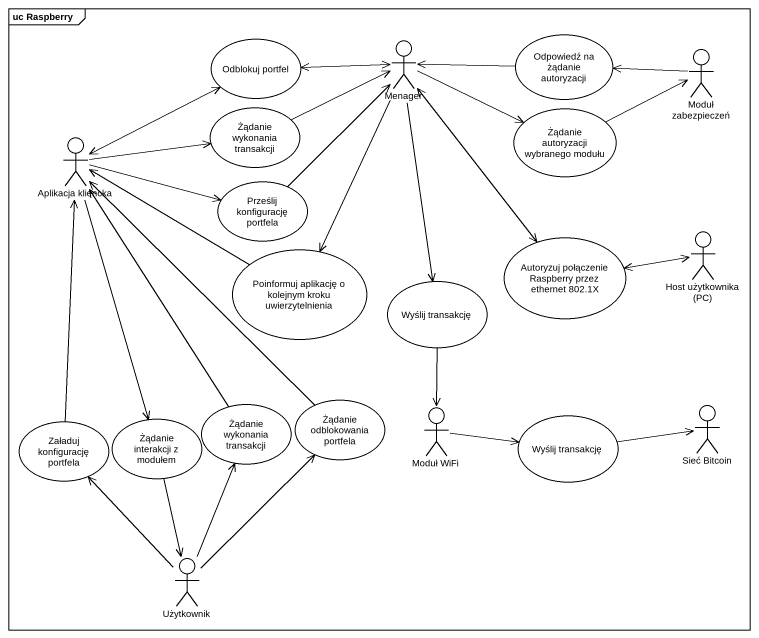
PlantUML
@startuml
mainframe uc Raspberry
usecase "Odblokuj portfel" as Odblokuj_portfel
actor Menager
usecase "Odpowiedź na żądanie autoryzacji" as Odpowiedź_na_żądanie
actor "Moduł zabezpieczeń" as Moduł_zabezpieczeń
usecase "Żądanie wykonania transakcji" as Żądanie_wykonania_transakcji
usecase "Żądanie autoryzacji wybranego modułu" as Żądanie_autoryzacji
actor "Aplikacja kliencka" as Aplikacja_kliencka
usecase "Prześlij konfigurację portfela" as Prześlij_konfigurację
usecase "Poinformuj aplikację o kolejnym kroku uwierzytelnienia" as Poinformuj_aplikację_o
usecase "Autoryzuj połączenie Raspberry przez ethernet 802.1X" as Autoryzuj_połączenie
actor "Host użytkownika (PC)" as Host_użytkownika_PC
usecase "Wyślij transakcję" as Wyślij_transakcję
usecase "Żądanie interakcji z modułem" as Żądanie_interakcji_z_modułem
usecase "Żądanie wykonania transakcji" as Żądanie_wykonania_transakcji_2
usecase "Żądanie odblokowania portfela" as Żądanie_odblokowania
actor "Moduł WiFi" as Moduł_WiFi
usecase "Wyślij transakcję" as Wyślij_transakcję_2
actor "Sieć Bitcoin" as Sieć_Bitcoin
usecase "Załaduj konfigurację portfela" as Załaduj_konfigurację
actor Użytkownik
Odblokuj_portfel <-right-> Menager
Menager -right-> Żądanie_autoryzacji
Menager --> Poinformuj_aplikację_o
Menager <--> Autoryzuj_połączenie
Menager --> Wyślij_transakcję
Odpowiedź_na_żądanie -left-> Menager
Moduł_zabezpieczeń -left-> Odpowiedź_na_żądanie
Żądanie_wykonania_transakcji -right-> Menager
Żądanie_autoryzacji -right-> Moduł_zabezpieczeń
Aplikacja_kliencka <-up-> Odblokuj_portfel
Aplikacja_kliencka -right-> Żądanie_wykonania_transakcji
Aplikacja_kliencka -right-> Prześlij_konfigurację
Aplikacja_kliencka --> Żądanie_interakcji_z_modułem
Aplikacja_kliencka <-- Żądanie_wykonania_transakcji_2
Aplikacja_kliencka <-- Żądanie_odblokowania
Aplikacja_kliencka <-- Załaduj_konfigurację
Prześlij_konfigurację -up-> Menager
Poinformuj_aplikację_o -left-> Aplikacja_kliencka
Autoryzuj_połączenie <-right-> Host_użytkownika_PC
Wyślij_transakcję --> Moduł_WiFi
Żądanie_interakcji_z_modułem --> Użytkownik
Żądanie_wykonania_transakcji_2 <-- Użytkownik
Żądanie_odblokowania <-- Użytkownik
Moduł_WiFi -right-> Wyślij_transakcję_2
Wyślij_transakcję_2 -right-> Sieć_Bitcoin
Załaduj_konfigurację <-- Użytkownik
@enduml
